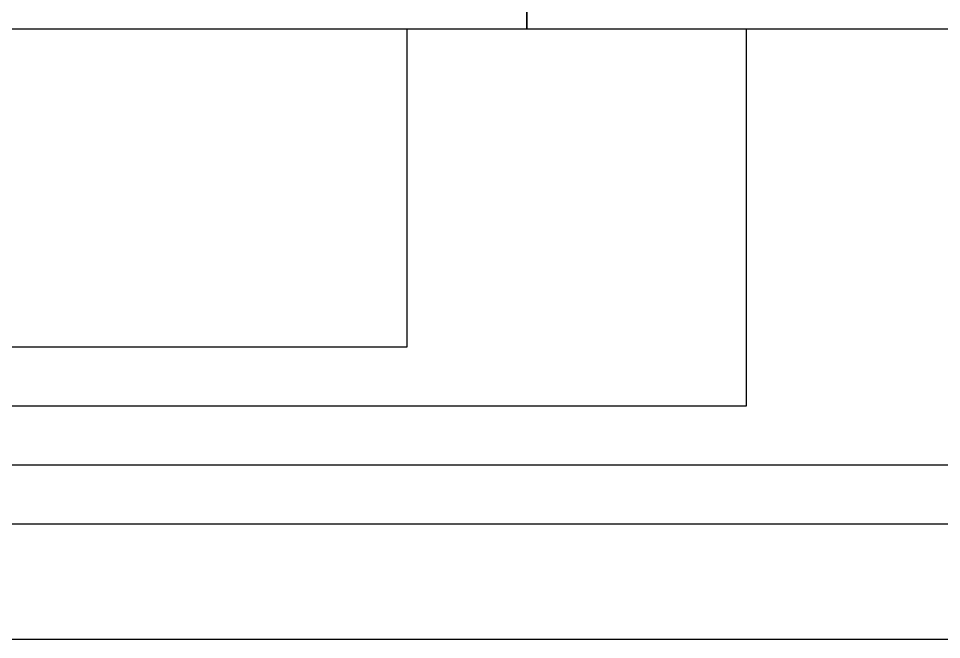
# Model space of a CAD drawing. Header units: millimetres. Extents: x 10547 to 11305, y 9897 to 10391.
# Drawn here: x 10940.65 to 10972.94, y 10341.37 to 10363.11 of the extents above; entities that cross this region are included whole.
import ezdxf

# ---------------------------------------------------------------- set-up
doc = ezdxf.new("R2010")
doc.units = ezdxf.units.MM
for name, color, linetype in [('LG-RLRG', 3, 'Continuous'), ('LG-장비번호', 7, 'Continuous'), ('에어컨', 15, 'Continuous')]:
    doc.layers.add(name, color=color, linetype=linetype)

msp = doc.modelspace()

# ---------------------------------------------------------------- linework, layer by layer
at = {"layer": 'LG-RLRG'}
for p, q in [((10954.236, 10362.742), (10954.236, 10351.608, 0)), ((10966.109, 10362.742), (10966.109, 10349.542, 0)), ((10954.236, 10351.608, 0), (10851.777, 10351.608, 0)), ((10966.109, 10349.542, 0), (10853.843, 10349.542, 0)), ((10985.553, 10347.475, 0), (10855.91, 10347.475, 0)), ((11010.615, 10345.409, 0), (10857.976, 10345.409, 0))]:
    msp.add_line(p, q, dxfattribs=at)
at = {"layer": 'LG-장비번호', "color": 252}
msp.add_line((11218.883, 10341.37), (10547.021, 10341.37), dxfattribs=at)
at = {"layer": '에어컨', "color": 8}
for points in [[(10940.167, 10363.487), (10958.436, 10363.487), (10958.436, 10362.742), (10940.167, 10362.742)], [(10958.436, 10363.487), (10973.782, 10363.487), (10973.782, 10362.742), (10958.436, 10362.742)]]:
    msp.add_lwpolyline(points, close=True, dxfattribs=at)

doc.saveas('drawing.dxf')
